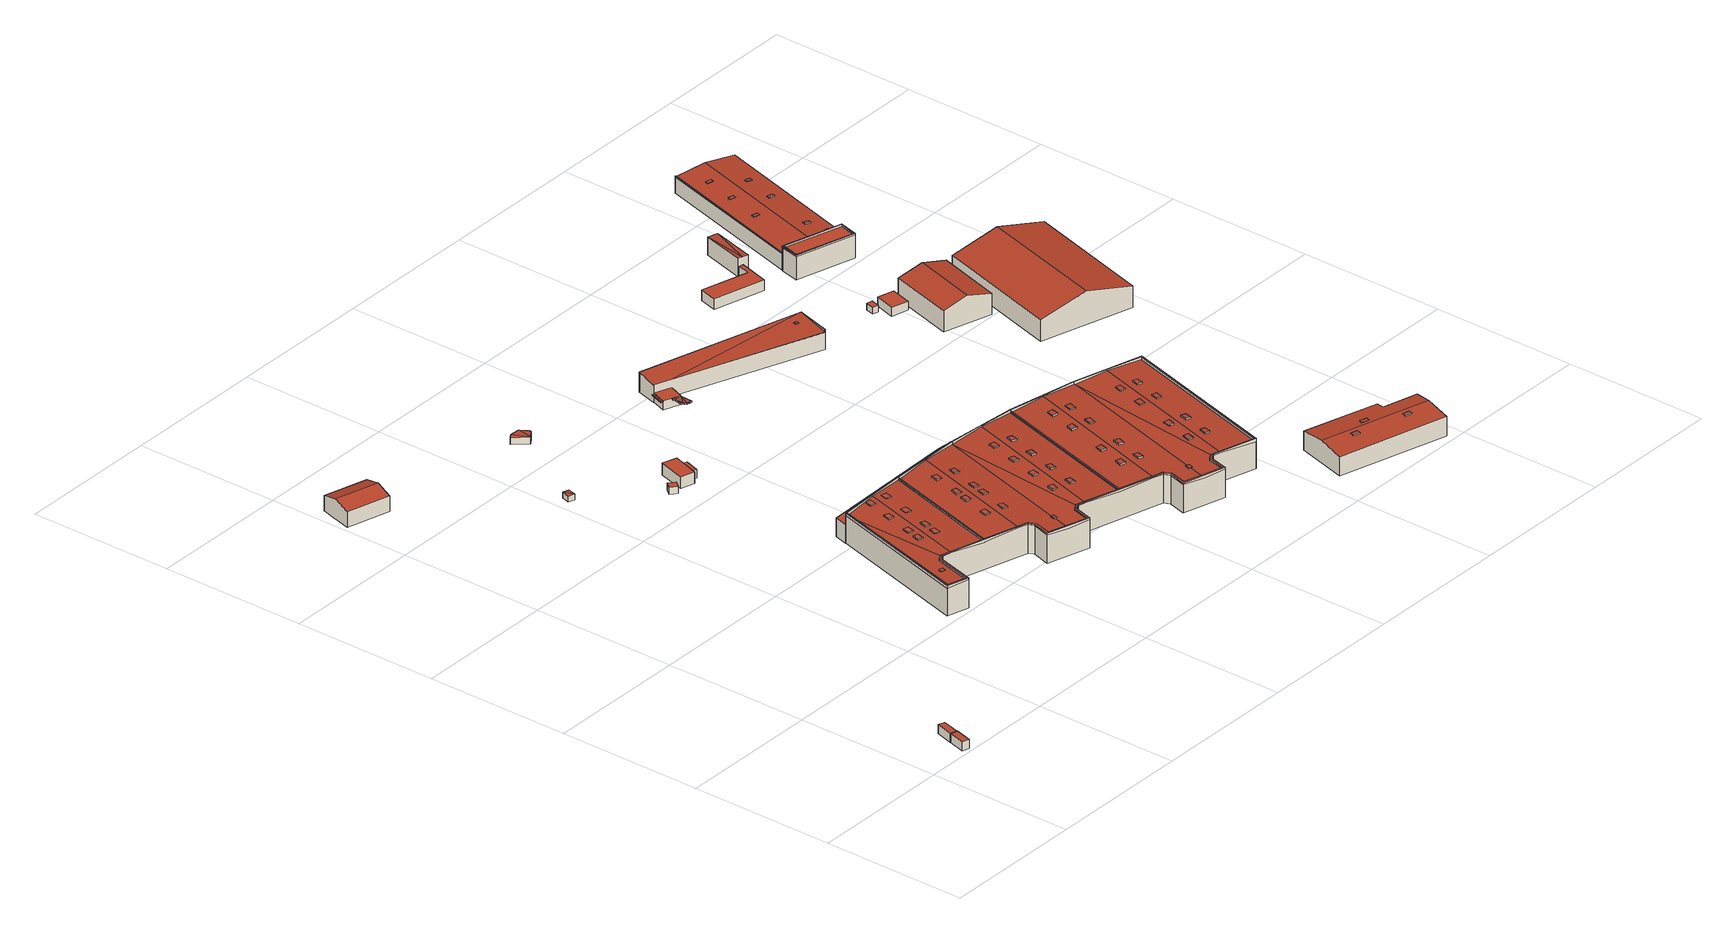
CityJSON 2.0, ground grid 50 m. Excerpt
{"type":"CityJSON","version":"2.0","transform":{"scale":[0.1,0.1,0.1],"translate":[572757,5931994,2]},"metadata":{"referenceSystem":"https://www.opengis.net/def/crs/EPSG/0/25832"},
"CityObjects":{
"building1":{"type":"Building","attributes":{"Grundfläche 2D":"14.948544","Grundhöhe NN":"3.431"},"geometry":[{"type":"Solid","lod":"3","boundaries":[[[[0,1,2,3]],[[4,5,3,2]],[[5,6,0,3]],[[6,7,1,0]],[[7,4,2,1]],[[7,6,5,4]]]],"semantics":{"surfaces":[{"type":"RoofSurface"},{"type":"WallSurface"},{"type":"GroundSurface"}],"values":[[0,1,1,1,1,2]]}}]},
"building2":{"type":"Building","attributes":{"Grundfläche 2D":"14.605009","Grundhöhe NN":"3.431"},"geometry":[{"type":"Solid","lod":"3","boundaries":[[[[8,9,10,11]],[[12,13,11,10]],[[13,14,8,11]],[[14,15,9,8]],[[15,12,10,9]],[[15,14,13,12]]]],"semantics":{"surfaces":[{"type":"RoofSurface"},{"type":"WallSurface"},{"type":"GroundSurface"}],"values":[[0,1,1,1,1,2]]}}]},
"building3":{"type":"Building","attributes":{"Grundfläche 2D":"178.214072","Grundhöhe NN":"3.309"},"geometry":[{"type":"Solid","lod":"3","boundaries":[[[[16,17,18,19,20]],[[21,16,20,22,23]],[[24,25,26,23,22,20,19,18,27,28]],[[21,23,26,29]],[[17,16,21,29,30]],[[18,17,30,27]],[[26,25,24,28,27,30,29]]]],"semantics":{"surfaces":[{"type":"RoofSurface"},{"type":"WallSurface"},{"type":"GroundSurface"}],"values":[[0,0,1,1,1,1,2]]}}]},
"building4":{"type":"Building","attributes":{"Grundfläche 2D":"6.934863","Grundhöhe NN":"3.102"},"geometry":[{"type":"Solid","lod":"3","boundaries":[[[[31,32,33]],[[31,33,34]],[[35,36,33,32]],[[36,37,34,33]],[[37,38,31,34]],[[38,35,32,31]],[[38,37,36,35]]]],"semantics":{"surfaces":[{"type":"RoofSurface"},{"type":"WallSurface"},{"type":"GroundSurface"}],"values":[[0,0,1,1,1,1,2]]}}]},
"building5":{"type":"Building","attributes":{"Grundfläche 2D":"7.095499","Grundhöhe NN":"2.766"},"geometry":[{"type":"Solid","lod":"3","boundaries":[[[[39,40,41,42]],[[43,44,42,41]],[[44,45,39,42]],[[45,46,40,39]],[[46,43,41,40]],[[46,45,44,43]]]],"semantics":{"surfaces":[{"type":"RoofSurface"},{"type":"WallSurface"},{"type":"GroundSurface"}],"values":[[0,1,1,1,1,2]]}}]},
"building6":{"type":"Building","attributes":{"Grundfläche 2D":"48.884478","Grundhöhe NN":"3.141"},"geometry":[{"type":"Solid","lod":"3","boundaries":[[[[47,48,49,50]],[[48,47,51,52]],[[49,48,52,53]],[[50,49,53,54]],[[47,50,54,51]],[[52,51,54,53]]]],"semantics":{"surfaces":[{"type":"RoofSurface"},{"type":"WallSurface"},{"type":"GroundSurface"}],"values":[[0,1,1,1,1,2]]}}]},
"building7":{"type":"Building","attributes":{"Grundfläche 2D":"17.731636","Grundhöhe NN":"3.011"},"geometry":[{"type":"Solid","lod":"3","boundaries":[[[[55,56,57]],[[58,59,56,55]],[[60,56,59]],[[55,57,61]],[[62,63,57,56]],[[63,64,61,57]],[[64,65,55,61]],[[65,66,58,55]],[[67,62,56,60]],[[66,68,59,58]],[[68,67,60,59]],[[67,68,66,65,64,63,62]]]],"semantics":{"surfaces":[{"type":"RoofSurface"},{"type":"WallSurface"},{"type":"GroundSurface"}],"values":[[0,0,0,0,1,1,1,1,1,1,1,2]]}}]},
"building8":{"type":"Building","attributes":{"Grundfläche 2D":"12.703931","Grundhöhe NN":"3.145"},"geometry":[{"type":"Solid","lod":"3","boundaries":[[[[69,70,71,72]],[[73,74,72,71]],[[74,75,69,72]],[[75,76,70,69]],[[76,73,71,70]],[[76,75,74,73]]]],"semantics":{"surfaces":[{"type":"RoofSurface"},{"type":"WallSurface"},{"type":"GroundSurface"}],"values":[[0,1,1,1,1,2]]}}]},
"building9":{"type":"Building","attributes":{"Grundfläche 2D":"6672.890452","Grundhöhe NN":"2.928"},"children":["building9-1","building9-2","building9-3","building9-4","building9-5","building9-6","building9-7","building9-8","building9-9","building9-10","building9-11","building9-12","building9-13","building9-14","building9-15","building9-16","building9-17","building9-18","building9-19","building9-20","building9-21","building9-22","building9-23","building9-24","building9-25","building9-26","building9-27","building9-28","building9-29","building9-30","building9-31","building9-32","building9-33","building9-34","building9-35","building9-36","building9-37","building9-38","building9-39","building9-40","building9-41","building9-42","building9-43"],"geometry":[{"type":"Solid","lod":"3","boundaries":[[[[77,78,79,80,81,82,83]],[[84,85,86,87,88,89,90,91,92,93,94,95,96,97,98,99,100,101,102,103,104,105,106,107,108,109,110,111,112,113,114,115,116,117,118,119,120,121,122,123,124,125,126,127,128,129,130,131,132,133,134,135,136,137]],[[138,139,140,141,142,143,144,145,146,147,148,149,150,151,100,99,152,153,154,155,156,157,158,159,160,135,134,161]],[[162,163,164,165,166,167,168]],[[169,170,171,172]],[[172,171,173,174,175]],[[176,177,178,179]],[[180,181,180,182,183,184,185,186]],[[187,188,189,190]],[[191,192,193,194,187,190,195,196,197,198,199,200,201]],[[202,193,192,191,201,203,204,205,206]],[[193,202,183,182]],[[207,208,209,210,211,212,173,213,176,179,214]],[[212,211,210,215,216,217,218,174,173]],[[219,220,221,222]],[[223,224,225,226,227,228]],[[224,223,219,222]],[[79,78,221,220]],[[82,81,189,188]],[[175,174,102,101,100,169,172]],[[174,218,103,102]],[[216,105,104,103,218,217]],[[216,215,106,105]],[[107,106,215,210]],[[108,107,210,209]],[[208,109,108,209]],[[214,111,110,109,208,207]],[[214,179,178,166,113,112,111]],[[166,165,114,113]],[[165,164,115,114]],[[184,183,117,116,115,164,185]],[[118,117,183,202]],[[202,206,205,204,121,120,119,118]],[[122,121,204,203]],[[201,200,123,122,203]],[[199,124,123,200]],[[198,197,126,125,124,199]],[[129,128,127,126,197,196,195,190,189,81,80,79,220,219,223,131,130]],[[223,228,132,131]],[[228,227,226,134,133,132]],[[229,136,135,230]],[[229,231,137,136]],[[84,137,231,232,233,234,235,236,86,85]],[[236,237,87,86]],[[238,88,87,237]],[[238,239,240,89,88]],[[240,241,90,89]],[[241,242,91,90]],[[92,91,242,243,244,245,246]],[[246,247,93,92]],[[247,248,94,93]],[[248,249,250,95,94]],[[251,96,95,250]],[[251,252,253,98,97,96]],[[253,254,255,256,99,98]],[[257,152,99,256]],[[257,258,259,260,153,152]],[[261,262,154,153,260]],[[263,264,265,156,155,154,262]],[[266,267,268,158,157,156,265]],[[269,270,159,158,268]],[[270,271,160,159]],[[271,230,135,160]],[[161,134,226,225]],[[138,161,225,224]],[[77,83,141,140,139,138,224,222,221,78]],[[141,83,82,188,187,194,193,143,142]],[[146,145,144,143,193,182,180,186,163,162]],[[162,168,167,177,176,148,147,146]],[[176,213,149,148]],[[171,170,151,150,149,213,173]],[[100,151,170,169]],[[186,185,164,163]],[[167,166,178,177]],[[257,256,272,273]],[[260,259,258,257,273,274]],[[262,261,260,274,275]],[[276,265,264,263,262,275,277]],[[278,268,267,266,265,276,279]],[[270,269,268,278,280]],[[271,270,280,281]],[[230,271,281,282]],[[229,230,282,283]],[[231,229,283,284]],[[285,286,236,235,234,233,232,231,284,287]],[[237,236,286,288]],[[238,237,288,289]],[[240,239,238,289,290]],[[241,240,290,291]],[[242,241,291,292]],[[246,245,244,243,242,292,293]],[[247,246,293,294]],[[248,247,294,295]],[[250,249,248,295,296]],[[251,250,296,297]],[[272,256,255,254,253,298,299]],[[298,253,252,251,297,300]],[[292,291,290,289,288,286,285,287,284,283,282,281,280,278,279,276,277,275,274,273,272,299,298,300,297,296,295,294,293]]]],"semantics":{"surfaces":[{"type":"RoofSurface"},{"type":"WallSurface"},{"type":"GroundSurface"}],"values":[[0,0,0,0,0,0,0,0,0,0,0,0,0,0,0,0,0,1,1,1,1,1,1,1,1,1,1,1,1,1,1,1,1,1,1,1,1,1,1,1,1,1,1,1,1,1,1,1,1,1,1,1,1,1,1,1,1,1,1,1,1,1,1,1,1,1,1,1,1,1,1,1,1,1,1,1,1,1,1,1,1,1,1,1,1,1,1,1,1,1,1,1,1,1,1,1,1,2]]}}]},
"building9-1":{"type":"BuildingInstallation","parents":["building9"],"geometry":[{"type":"MultiSurface","lod":"3","boundaries":[[[301,302,303,304]],[[304,303,305,306]],[[301,304,306,307]],[[302,301,307,308]],[[303,302,308,305]]],"semantics":{"surfaces":[{"type":"RoofSurface"},{"type":"WallSurface"}],"values":[0,1,1,1,1]}}]},
"building9-2":{"type":"BuildingInstallation","parents":["building9"],"geometry":[{"type":"MultiSurface","lod":"3","boundaries":[[[309,310,311,312]],[[312,311,313,314]],[[309,312,314,315]],[[310,309,315,316]],[[311,310,316,313]]],"semantics":{"surfaces":[{"type":"RoofSurface"},{"type":"WallSurface"}],"values":[0,1,1,1,1]}}]},
"building9-3":{"type":"BuildingInstallation","parents":["building9"],"geometry":[{"type":"MultiSurface","lod":"3","boundaries":[[[317,318,319,320]],[[320,319,321,322]],[[317,320,322,323]],[[318,317,323,324]],[[319,318,324,321]]],"semantics":{"surfaces":[{"type":"RoofSurface"},{"type":"WallSurface"}],"values":[0,1,1,1,1]}}]},
"building9-4":{"type":"BuildingInstallation","parents":["building9"],"geometry":[{"type":"MultiSurface","lod":"3","boundaries":[[[325,326,327,328]],[[328,327,329,330]],[[325,328,330,331]],[[326,325,331,332]],[[327,326,332,329]]],"semantics":{"surfaces":[{"type":"RoofSurface"},{"type":"WallSurface"}],"values":[0,1,1,1,1]}}]},
"building9-5":{"type":"BuildingInstallation","parents":["building9"],"geometry":[{"type":"MultiSurface","lod":"3","boundaries":[[[333,334,335,336]],[[336,335,337,338]],[[338,339,333,336]],[[334,333,339,340]],[[340,337,335,334]]],"semantics":{"surfaces":[{"type":"RoofSurface"},{"type":"WallSurface"}],"values":[0,1,1,1,1]}}]},
"building9-6":{"type":"BuildingInstallation","parents":["building9"],"geometry":[{"type":"MultiSurface","lod":"3","boundaries":[[[341,342,343,344]],[[344,343,345,346]],[[341,344,346,347]],[[342,341,347,348]],[[343,342,348,345]]],"semantics":{"surfaces":[{"type":"RoofSurface"},{"type":"WallSurface"}],"values":[0,1,1,1,1]}}]},
"building9-7":{"type":"BuildingInstallation","parents":["building9"],"geometry":[{"type":"MultiSurface","lod":"3","boundaries":[[[349,350,351,352]],[[352,351,353,354]],[[349,352,354,355]],[[350,349,355,356]],[[351,350,356,353]]],"semantics":{"surfaces":[{"type":"RoofSurface"},{"type":"WallSurface"}],"values":[0,1,1,1,1]}}]},
"building9-8":{"type":"BuildingInstallation","parents":["building9"],"geometry":[{"type":"MultiSurface","lod":"3","boundaries":[[[357,358,359,360]],[[361,362,360,359]],[[357,360,362,363]],[[358,357,363,364]],[[364,361,359,358]]],"semantics":{"surfaces":[{"type":"RoofSurface"},{"type":"WallSurface"}],"values":[0,1,1,1,1]}}]},
"building9-9":{"type":"BuildingInstallation","parents":["building9"],"geometry":[{"type":"MultiSurface","lod":"3","boundaries":[[[365,366,367,368]],[[368,367,369,370]],[[365,368,370,371]],[[366,365,371,372]],[[367,366,372,369]]],"semantics":{"surfaces":[{"type":"RoofSurface"},{"type":"WallSurface"}],"values":[0,1,1,1,1]}}]},
"building9-10":{"type":"BuildingInstallation","parents":["building9"],"geometry":[{"type":"MultiSurface","lod":"3","boundaries":[[[373,374,375,376]],[[376,375,377,378]],[[373,376,378,379]],[[374,373,379,380]],[[375,374,380,377]]],"semantics":{"surfaces":[{"type":"RoofSurface"},{"type":"WallSurface"}],"values":[0,1,1,1,1]}}]},
"building9-11":{"type":"BuildingInstallation","parents":["building9"],"geometry":[{"type":"MultiSurface","lod":"3","boundaries":[[[381,382,383,384]],[[384,383,385,386]],[[381,384,386,387]],[[382,381,387,388]],[[383,382,388,385]]],"semantics":{"surfaces":[{"type":"RoofSurface"},{"type":"WallSurface"}],"values":[0,1,1,1,1]}}]},
"building9-12":{"type":"BuildingInstallation","parents":["building9"],"geometry":[{"type":"MultiSurface","lod":"3","boundaries":[[[389,390,391,392]],[[393,394,390,389]],[[395,391,390,394,191]],[[395,396,392,391]],[[393,389,392,396,192]]],"semantics":{"surfaces":[{"type":"RoofSurface"},{"type":"WallSurface"}],"values":[0,1,1,1,1]}}]},
"building9-13":{"type":"BuildingInstallation","parents":["building9"],"geometry":[{"type":"MultiSurface","lod":"3","boundaries":[[[397,398,399,400]],[[400,399,401,402]],[[397,400,402,403]],[[398,397,403,404]],[[399,398,404,401]]],"semantics":{"surfaces":[{"type":"RoofSurface"},{"type":"WallSurface"}],"values":[0,1,1,1,1]}}]},
"building9-14":{"type":"BuildingInstallation","parents":["building9"],"geometry":[{"type":"MultiSurface","lod":"3","boundaries":[[[405,406,407,408]],[[408,407,409,410]],[[405,408,410,411]],[[406,405,411,412]],[[407,406,412,409]]],"semantics":{"surfaces":[{"type":"RoofSurface"},{"type":"WallSurface"}],"values":[0,1,1,1,1]}}]},
"building9-15":{"type":"BuildingInstallation","parents":["building9"],"geometry":[{"type":"MultiSurface","lod":"3","boundaries":[[[413,414,415,416]],[[416,415,417,418]],[[418,419,413,416]],[[414,413,419,420]],[[420,417,415,414]]],"semantics":{"surfaces":[{"type":"RoofSurface"},{"type":"WallSurface"}],"values":[0,1,1,1,1]}}]},
"building9-16":{"type":"BuildingInstallation","parents":["building9"],"geometry":[{"type":"MultiSurface","lod":"3","boundaries":[[[421,422,423,424]],[[424,423,425,426]],[[421,424,426,427]],[[422,421,427,428]],[[423,422,428,425]]],"semantics":{"surfaces":[{"type":"RoofSurface"},{"type":"WallSurface"}],"values":[0,1,1,1,1]}}]},
"building9-17":{"type":"BuildingInstallation","parents":["building9"],"geometry":[{"type":"MultiSurface","lod":"3","boundaries":[[[429,430,431,432]],[[432,431,433,434]],[[429,432,434,435]],[[430,429,435,436]],[[431,430,436,433]]],"semantics":{"surfaces":[{"type":"RoofSurface"},{"type":"WallSurface"}],"values":[0,1,1,1,1]}}]},
"building9-18":{"type":"BuildingInstallation","parents":["building9"],"geometry":[{"type":"MultiSurface","lod":"3","boundaries":[[[437,438,439,440]],[[440,439,441,442]],[[437,440,442,443]],[[438,437,443,444]],[[439,438,444,441]]],"semantics":{"surfaces":[{"type":"RoofSurface"},{"type":"WallSurface"}],"values":[0,1,1,1,1]}}]},
"building9-19":{"type":"BuildingInstallation","parents":["building9"],"geometry":[{"type":"MultiSurface","lod":"3","boundaries":[[[445,446,447,448]],[[448,447,449,450]],[[445,448,450,451]],[[451,452,446,445]],[[452,449,447,446]]],"semantics":{"surfaces":[{"type":"RoofSurface"},{"type":"WallSurface"}],"values":[0,1,1,1,1]}}]},
"building9-20":{"type":"BuildingInstallation","parents":["building9"],"geometry":[{"type":"MultiSurface","lod":"3","boundaries":[[[453,454,455,456]],[[456,455,457,458]],[[453,456,458,459]],[[454,453,459,460]],[[455,454,460,457]]],"semantics":{"surfaces":[{"type":"RoofSurface"},{"type":"WallSurface"}],"values":[0,1,1,1,1]}}]},
"building9-21":{"type":"BuildingInstallation","parents":["building9"],"geometry":[{"type":"MultiSurface","lod":"3","boundaries":[[[461,462,463,464,465]],[[466,461,465,467,468]],[[466,469,462,461]],[[464,463,462,469,181,470]],[[470,467,465,464]]],"semantics":{"surfaces":[{"type":"RoofSurface"},{"type":"WallSurface"}],"values":[0,1,1,1,1]}}]},
"building9-22":{"type":"BuildingInstallation","parents":["building9"],"geometry":[{"type":"MultiSurface","lod":"3","boundaries":[[[471,472,473,474]],[[474,473,475,476]],[[471,474,476,477]],[[472,471,477,478]],[[473,472,478,475]]],"semantics":{"surfaces":[{"type":"RoofSurface"},{"type":"WallSurface"}],"values":[0,1,1,1,1]}}]},
"building9-23":{"type":"BuildingInstallation","parents":["building9"],"geometry":[{"type":"MultiSurface","lod":"3","boundaries":[[[479,480,481,482]],[[482,481,483,484]],[[479,482,484,485]],[[480,479,485,486]],[[481,480,486,483]]],"semantics":{"surfaces":[{"type":"RoofSurface"},{"type":"WallSurface"}],"values":[0,1,1,1,1]}}]},
"building9-24":{"type":"BuildingInstallation","parents":["building9"],"geometry":[{"type":"MultiSurface","lod":"3","boundaries":[[[487,488,489,490]],[[490,489,491,492]],[[487,490,492,493]],[[488,487,493,494]],[[489,488,494,491]]],"semantics":{"surfaces":[{"type":"RoofSurface"},{"type":"WallSurface"}],"values":[0,1,1,1,1]}}]},
"building9-25":{"type":"BuildingInstallation","parents":["building9"],"geometry":[{"type":"MultiSurface","lod":"3","boundaries":[[[495,496,497,498]],[[498,497,499,500]],[[495,498,500,501]],[[496,495,501,502]],[[497,496,502,499]]],"semantics":{"surfaces":[{"type":"RoofSurface"},{"type":"WallSurface"}],"values":[0,1,1,1,1]}}]},
"building9-26":{"type":"BuildingInstallation","parents":["building9"],"geometry":[{"type":"MultiSurface","lod":"3","boundaries":[[[503,504,505,506]],[[506,505,507,508]],[[503,506,508,509]],[[504,503,509,510]],[[505,504,510,507]]],"semantics":{"surfaces":[{"type":"RoofSurface"},{"type":"WallSurface"}],"values":[0,1,1,1,1]}}]},
"building9-27":{"type":"BuildingInstallation","parents":["building9"],"geometry":[{"type":"MultiSurface","lod":"3","boundaries":[[[511,512,513,514]],[[514,513,515,516]],[[511,514,516,517]],[[512,511,517,518]],[[513,512,518,515]]],"semantics":{"surfaces":[{"type":"RoofSurface"},{"type":"WallSurface"}],"values":[0,1,1,1,1]}}]},
"building9-28":{"type":"BuildingInstallation","parents":["building9"],"geometry":[{"type":"MultiSurface","lod":"3","boundaries":[[[519,520,521,522]],[[522,521,523,524]],[[519,522,524,525]],[[520,519,525,526]],[[521,520,526,523]]],"semantics":{"surfaces":[{"type":"RoofSurface"},{"type":"WallSurface"}],"values":[0,1,1,1,1]}}]},
"building9-29":{"type":"BuildingInstallation","parents":["building9"],"geometry":[{"type":"MultiSurface","lod":"3","boundaries":[[[527,528,529,530]],[[530,529,531,532]],[[527,530,532,533]],[[528,527,533,534]],[[529,528,534,531]]],"semantics":{"surfaces":[{"type":"RoofSurface"},{"type":"WallSurface"}],"values":[0,1,1,1,1]}}]},
"building9-30":{"type":"BuildingInstallation","parents":["building9"],"geometry":[{"type":"MultiSurface","lod":"3","boundaries":[[[535,536,537,538]],[[538,537,539,540]],[[535,538,540,541]],[[536,535,541,542]],[[537,536,542,539]]],"semantics":{"surfaces":[{"type":"RoofSurface"},{"type":"WallSurface"}],"values":[0,1,1,1,1]}}]},
"building9-31":{"type":"BuildingInstallation","parents":["building9"],"geometry":[{"type":"MultiSurface","lod":"3","boundaries":[[[543,544,545,546]],[[546,545,547,548]],[[543,546,548,549]],[[544,543,549,550]],[[545,544,550,547]]],"semantics":{"surfaces":[{"type":"RoofSurface"},{"type":"WallSurface"}],"values":[0,1,1,1,1]}}]},
"building9-32":{"type":"BuildingInstallation","parents":["building9"],"geometry":[{"type":"MultiSurface","lod":"3","boundaries":[[[551,552,553,554]],[[554,553,555,556]],[[551,554,556,557]],[[552,551,557,558]],[[553,552,558,555]]],"semantics":{"surfaces":[{"type":"RoofSurface"},{"type":"WallSurface"}],"values":[0,1,1,1,1]}}]},
"building9-33":{"type":"BuildingInstallation","parents":["building9"],"geometry":[{"type":"MultiSurface","lod":"3","boundaries":[[[559,560,561,562]],[[563,564,562,561]],[[559,562,564,565]],[[565,566,560,559]],[[561,560,566,563]]],"semantics":{"surfaces":[{"type":"RoofSurface"},{"type":"WallSurface"}],"values":[0,1,1,1,1]}}]},
"building9-34":{"type":"BuildingInstallation","parents":["building9"],"geometry":[{"type":"MultiSurface","lod":"3","boundaries":[[[567,568,569,570]],[[570,569,571,572]],[[567,570,572,573]],[[568,567,573,574]],[[569,568,574,571]]],"semantics":{"surfaces":[{"type":"RoofSurface"},{"type":"WallSurface"}],"values":[0,1,1,1,1]}}]},
"building9-35":{"type":"BuildingInstallation","parents":["building9"],"geometry":[{"type":"MultiSurface","lod":"3","boundaries":[[[575,576,577,578]],[[578,577,579,580]],[[575,578,580,581]],[[576,575,581,582]],[[577,576,582,579]]],"semantics":{"surfaces":[{"type":"RoofSurface"},{"type":"WallSurface"}],"values":[0,1,1,1,1]}}]},
"building9-36":{"type":"BuildingInstallation","parents":["building9"],"geometry":[{"type":"MultiSurface","lod":"3","boundaries":[[[583,584,585,586]],[[586,585,587,588]],[[583,586,588,589]],[[584,583,589,590]],[[585,584,590,587]]],"semantics":{"surfaces":[{"type":"RoofSurface"},{"type":"WallSurface"}],"values":[0,1,1,1,1]}}]},
"building9-37":{"type":"BuildingInstallation","parents":["building9"],"geometry":[{"type":"MultiSurface","lod":"3","boundaries":[[[591,592,593,594]],[[594,593,595,596]],[[591,594,596,597]],[[597,598,592,591]],[[598,595,593,592]]],"semantics":{"surfaces":[{"type":"RoofSurface"},{"type":"WallSurface"}],"values":[0,1,1,1,1]}}]},
"building9-38":{"type":"BuildingInstallation","parents":["building9"],"geometry":[{"type":"MultiSurface","lod":"3","boundaries":[[[599,600,601,602]],[[602,601,603,604]],[[599,602,604,605]],[[600,599,605,606]],[[601,600,606,603]]],"semantics":{"surfaces":[{"type":"RoofSurface"},{"type":"WallSurface"}],"values":[0,1,1,1,1]}}]},
"building9-39":{"type":"BuildingInstallation","parents":["building9"],"geometry":[{"type":"MultiSurface","lod":"3","boundaries":[[[607,608,609,610]],[[610,609,611,612]],[[607,610,612,613]],[[608,607,613,614]],[[609,608,614,611]]],"semantics":{"surfaces":[{"type":"RoofSurface"},{"type":"WallSurface"}],"values":[0,1,1,1,1]}}]},
"building9-40":{"type":"BuildingInstallation","parents":["building9"],"geometry":[{"type":"MultiSurface","lod":"3","boundaries":[[[615,616,617,618]],[[619,620,615,618]],[[621,616,615,620,211]],[[621,622,617,616]],[[212,619,618,617,622]]],"semantics":{"surfaces":[{"type":"RoofSurface"},{"type":"WallSurface"}],"values":[0,1,1,1,1]}}]},
"building9-41":{"type":"BuildingInstallation","parents":["building9"],"geometry":[{"type":"MultiSurface","lod":"3","boundaries":[[[623,624,625,626]],[[626,625,627,628]],[[623,626,628,629]],[[624,623,629,630]],[[625,624,630,627]]],"semantics":{"surfaces":[{"type":"RoofSurface"},{"type":"WallSurface"}],"values":[0,1,1,1,1]}}]},
"building9-42":{"type":"BuildingInstallation","parents":["building9"],"geometry":[{"type":"MultiSurface","lod":"3","boundaries":[[[631,632,633,634]],[[634,633,635,636]],[[631,634,636,637]],[[632,631,637,638]],[[633,632,638,635]]],"semantics":{"surfaces":[{"type":"RoofSurface"},{"type":"WallSurface"}],"values":[0,1,1,1,1]}}]},
"building9-43":{"type":"BuildingInstallation","parents":["building9"],"geometry":[{"type":"MultiSurface","lod":"3","boundaries":[[[639,640,641,642]],[[643,644,642,641]],[[639,642,644,645]],[[640,639,645,646]],[[646,643,641,640]]],"semantics":{"surfaces":[{"type":"RoofSurface"},{"type":"WallSurface"}],"values":[0,1,1,1,1]}}]},
"building10":{"type":"Building","attributes":{"Grundfläche 2D":"581.807119","Grundhöhe NN":"2.609"},"geometry":[{"type":"Solid","lod":"3","boundaries":[[[[647,648,649,650,651,652,653,654,655,656,657,658,659]],[[651,650,660,661]],[[662,653,652,651,661,663]],[[664,655,654,653,662,665]],[[666,656,655,664]],[[657,656,666,667]],[[658,657,667,668]],[[659,658,668,669]],[[647,659,669,670]],[[648,647,670,671]],[[649,648,671,672]],[[650,649,672,660]],[[665,662,663,661,660,672,671,670,669,668,667,666,664]]]],"semantics":{"surfaces":[{"type":"RoofSurface"},{"type":"WallSurface"},{"type":"GroundSurface"}],"values":[[0,1,1,1,1,1,1,1,1,1,1,1,2]]}}]},
"building11":{"type":"Building","attributes":{"Grundfläche 2D":"606.950564","Grundhöhe NN":"3.402"},"children":["building11-1","building11-2","building11-3","building11-4"],"geometry":[{"type":"Solid","lod":"3","boundaries":[[[[673,674,675,676,677,678]],[[679,680,681,675,674]],[[675,682,677,676]],[[683,684,685,686,687]],[[688,685,684,689,690,691]],[[690,692,693,694,687,686,685,688,691]],[[687,694,693,692,695,683]],[[696,679,674,673,697,698]],[[680,679,696,699]],[[695,700,682,675,681,680,699,689,684,683]],[[677,682,700,701]],[[678,677,701,702]],[[673,678,702,697]],[[702,701,700,695,692,690,689,699,696,698,697]]]],"semantics":{"surfaces":[{"type":"RoofSurface"},{"type":"WallSurface"},{"type":"GroundSurface"}],"values":[[0,0,0,0,1,1,1,1,1,1,1,1,1,2]]}}]},
"building11-1":{"type":"BuildingInstallation","parents":["building11"],"geometry":[{"type":"MultiSurface","lod":"3","boundaries":[[[703,704,705,706]],[[706,705,707,708]],[[703,706,708,709]],[[704,703,709,710]],[[705,704,710,707]]],"semantics":{"surfaces":[{"type":"RoofSurface"},{"type":"WallSurface"}],"values":[0,1,1,1,1]}}]},
"building11-2":{"type":"BuildingInstallation","parents":["building11"],"geometry":[{"type":"MultiSurface","lod":"3","boundaries":[[[711,673,674,712,713]],[[711,678,673]],[[712,674,676]],[[678,711,713,712,676,677]]],"semantics":{"surfaces":[{"type":"RoofSurface"},{"type":"WallSurface"}],"values":[0,1,1,1]}}]},
"building11-3":{"type":"BuildingInstallation","parents":["building11"],"geometry":[{"type":"MultiSurface","lod":"3","boundaries":[[[714,715,716,688,717]],[[691,718,717,688]],[[719,691,688,716]],[[718,720,714,717]],[[720,721,715,714]],[[721,719,716,715]],[[719,721,720,718,691]]],"semantics":{"surfaces":[{"type":"RoofSurface"},{"type":"WallSurface"},{"type":"OuterCeilingSurface"}],"values":[0,1,1,1,1,1,2]}}]},
"building11-4":{"type":"BuildingInstallation","parents":["building11"],"geometry":[{"type":"MultiSurface","lod":"3","boundaries":[[[722,723,694,686]],[[724,694,723]],[[725,694,724]],[[726,694,725]],[[724,723,727]],[[725,724,728]],[[729,730,726,725,731]],[[693,732,686,694]],[[732,733,722,686]],[[733,734,723,722]],[[734,735,727,723]],[[735,736,724,727]],[[736,737,728,724]],[[737,738,725,728]],[[738,739,731,725]],[[739,740,729,731]],[[740,741,730,729]],[[741,742,726,730]],[[742,693,694,726]],[[737,736,735,734,733,732,693,742,741,740,739,738]]],"semantics":{"surfaces":[{"type":"RoofSurface"},{"type":"WallSurface"},{"type":"OuterCeilingSurface"}],"values":[0,0,0,0,0,0,0,1,1,1,1,1,1,1,1,1,1,1,1,2]}}]},
"building12":{"type":"Building","attributes":{"Grundfläche 2D":"665.388254","Grundhöhe NN":"3.125"},"children":["building12-1","building12-2","building12-3"],"geometry":[{"type":"Solid","lod":"3","boundaries":[[[[743,744,745,746]],[[747,743,746,748,749,750]],[[748,746,745,751,752]],[[749,748,752,753]],[[750,749,753,754]],[[747,750,754,755]],[[744,743,747,755,756]],[[745,744,756,751]],[[756,755,754,753,752,751]]]],"semantics":{"surfaces":[{"type":"RoofSurface"},{"type":"WallSurface"},{"type":"GroundSurface"}],"values":[[0,0,1,1,1,1,1,1,2]]}}]},
"building12-1":{"type":"BuildingInstallation","parents":["building12"],"geometry":[{"type":"MultiSurface","lod":"3","boundaries":[[[757,758,759,760]],[[760,759,761,762]],[[757,760,762,763]],[[758,757,763,764]],[[759,758,764,761]]],"semantics":{"surfaces":[{"type":"RoofSurface"},{"type":"WallSurface"}],"values":[0,1,1,1,1]}}]},
"building12-2":{"type":"BuildingInstallation","parents":["building12"],"geometry":[{"type":"MultiSurface","lod":"3","boundaries":[[[765,766,767,768]],[[768,767,769,770]],[[770,771,765,768]],[[766,765,771,772]],[[772,769,767,766]]],"semantics":{"surfaces":[{"type":"RoofSurface"},{"type":"WallSurface"}],"values":[0,1,1,1,1]}}]},
"building12-3":{"type":"BuildingInstallation","parents":["building12"],"geometry":[{"type":"MultiSurface","lod":"3","boundaries":[[[773,774,775,776]],[[776,775,777,778]],[[773,776,778,779]],[[774,773,779,780]],[[775,774,780,777]]],"semantics":{"surfaces":[{"type":"RoofSurface"},{"type":"WallSurface"}],"values":[0,1,1,1,1]}}]},
"building13":{"type":"Building","attributes":{"Grundfläche 2D":"121.775392","Grundhöhe NN":"2.981"},"geometry":[{"type":"Solid","lod":"3","boundaries":[[[[781,782,783,784,785,786,787]],[[788,789,790,784,783,782]],[[790,791,785,784]],[[791,792,786,785]],[[792,793,787,786]],[[793,794,781,787]],[[794,788,782,781]],[[794,793,792,791,790,789,788]]]],"semantics":{"surfaces":[{"type":"RoofSurface"},{"type":"WallSurface"},{"type":"GroundSurface"}],"values":[[0,1,1,1,1,1,1,2]]}}]},
"building14":{"type":"Building","attributes":{"Grundfläche 2D":"6.394365","Grundhöhe NN":"3.748"},"geometry":[{"type":"Solid","lod":"3","boundaries":[[[[795,796,797,798]],[[799,800,798,797]],[[800,801,795,798]],[[801,802,796,795]],[[802,799,797,796]],[[802,801,800,799]]]],"semantics":{"surfaces":[{"type":"RoofSurface"},{"type":"WallSurface"},{"type":"GroundSurface"}],"values":[[0,1,1,1,1,2]]}}]},
"building15":{"type":"Building","attributes":{"Grundfläche 2D":"43.801718","Grundhöhe NN":"3.619"},"geometry":[{"type":"Solid","lod":"3","boundaries":[[[[803,804,805,806]],[[807,808,806,805]],[[808,809,803,806]],[[809,810,804,803]],[[810,807,805,804]],[[810,809,808,807]]]],"semantics":{"surfaces":[{"type":"RoofSurface"},{"type":"WallSurface"},{"type":"GroundSurface"}],"values":[[0,1,1,1,1,2]]}}]},
"building16":{"type":"Building","attributes":{"Grundfläche 2D":"57.230485","Grundhöhe NN":"2.700"},"geometry":[{"type":"Solid","lod":"3","boundaries":[[[[811,812,813]],[[814,812,811]],[[814,811,815]],[[813,812,816,817]],[[815,811,813,817,818]],[[814,815,818,819]],[[812,814,819,816]],[[817,816,819,818]]]],"semantics":{"surfaces":[{"type":"RoofSurface"},{"type":"WallSurface"},{"type":"GroundSurface"}],"values":[[0,0,0,1,1,1,1,2]]}}]},
"building17":{"type":"Building","attributes":{"Grundfläche 2D":"402.848917","Grundhöhe NN":"3.113"},"geometry":[{"type":"Solid","lod":"3","boundaries":[[[[820,821,822,823]],[[824,821,820,825]],[[823,822,826,827]],[[825,820,823,827,828]],[[824,825,828,829]],[[826,822,821,824,829]],[[827,826,829,828]]]],"semantics":{"surfaces":[{"type":"RoofSurface"},{"type":"WallSurface"},{"type":"GroundSurface"}],"values":[[0,0,1,1,1,1,2]]}}]},
"building18":{"type":"Building","attributes":{"Grundfläche 2D":"1508.941216","Grundhöhe NN":"2.927"},"geometry":[{"type":"Solid","lod":"3","boundaries":[[[[830,831,832,833]],[[834,830,833,835]],[[835,833,832,836,837]],[[834,835,837,838]],[[831,830,834,838,839]],[[832,831,839,836]],[[837,836,839,838]]]],"semantics":{"surfaces":[{"type":"RoofSurface"},{"type":"WallSurface"},{"type":"GroundSurface"}],"values":[[0,0,1,1,1,1,2]]}}]},
"building19":{"type":"Building","attributes":{"Grundfläche 2D":"1313.513180","Grundhöhe NN":"2.901"},"children":["building19-1","building19-2","building19-3","building19-4","building19-5","building19-6","building19-7","building19-8","building19-9"],"geometry":[{"type":"Solid","lod":"3","boundaries":[[[[840,841,842,843]],[[844,845,846,847,848,849,850]],[[851,852,853,854]],[[853,855,856,854]],[[856,855,843,842]],[[855,857,840,843]],[[857,858,841,840]],[[847,846,845,844,859,860,851,854,856,842,841,858,861,862,848]],[[849,848,862,863]],[[850,849,863,864]],[[844,850,864,859]],[[852,851,860,865]],[[866,857,855,853,852,865,867]],[[858,857,866,861]],[[862,861,866,867,865,860,859,864,863]]]],"semantics":{"surfaces":[{"type":"RoofSurface"},{"type":"WallSurface"},{"type":"GroundSurface"}],"values":[[0,0,0,0,1,1,1,1,1,1,1,1,1,1,2]]}}]},
"building19-1":{"type":"BuildingInstallation","parents":["building19"],"geometry":[{"type":"MultiSurface","lod":"3","boundaries":[[[868,869,870,871]],[[871,870,872,873]],[[868,871,873,874]],[[869,868,874,875]],[[870,869,875,872]]],"semantics":{"surfaces":[{"type":"RoofSurface"},{"type":"WallSurface"}],"values":[0,1,1,1,1]}}]},
"building19-2":{"type":"BuildingInstallation","parents":["building19"],"geometry":[{"type":"MultiSurface","lod":"3","boundaries":[[[876,877,878,879]],[[880,881,879,878]],[[876,879,881,882]],[[882,883,877,876]],[[878,877,883,880]]],"semantics":{"surfaces":[{"type":"RoofSurface"},{"type":"WallSurface"}],"values":[0,1,1,1,1]}}]},
"building19-3":{"type":"BuildingInstallation","parents":["building19"],"geometry":[{"type":"MultiSurface","lod":"3","boundaries":[[[884,885,886,887]],[[887,886,888,889]],[[884,887,889,890]],[[885,884,890,891]],[[886,885,891,888]]],"semantics":{"surfaces":[{"type":"RoofSurface"},{"type":"WallSurface"}],"values":[0,1,1,1,1]}}]},
"building19-4":{"type":"BuildingInstallation","parents":["building19"],"geometry":[{"type":"MultiSurface","lod":"3","boundaries":[[[892,893,894,895]],[[895,894,896,897]],[[892,895,897,898]],[[893,892,898,899]],[[894,893,899,896]]],"semantics":{"surfaces":[{"type":"RoofSurface"},{"type":"WallSurface"}],"values":[0,1,1,1,1]}}]},
"building19-5":{"type":"BuildingInstallation","parents":["building19"],"geometry":[{"type":"MultiSurface","lod":"3","boundaries":[[[900,901,902,903]],[[903,902,904,905]],[[900,903,905,906]],[[901,900,906,907]],[[902,901,907,904]]],"semantics":{"surfaces":[{"type":"RoofSurface"},{"type":"WallSurface"}],"values":[0,1,1,1,1]}}]},
"building19-6":{"type":"BuildingInstallation","parents":["building19"],"geometry":[{"type":"MultiSurface","lod":"3","boundaries":[[[908,909,910]],[[911,912,913,909,908]],[[914,915,908,910]],[[911,908,915,916]],[[849,850,913,912]],[[850,844,909,913]]],"semantics":{"surfaces":[{"type":"RoofSurface"},{"type":"WallSurface"}],"values":[0,0,1,1,1,1]}}]},
"building19-7":{"type":"BuildingInstallation","parents":["building19"],"geometry":[{"type":"MultiSurface","lod":"3","boundaries":[[[917,918,919,920,910,909]],[[919,921,922,923,920]],[[912,911,922]],[[911,923,922]],[[844,845,846,847,848,922,921,919,918,917,909]],[[848,849,912,922]],[[916,924,923,911]],[[923,924,914,910,920]]],"semantics":{"surfaces":[{"type":"RoofSurface"},{"type":"WallSurface"}],"values":[0,0,0,0,1,1,1,1]}}]},
"building19-8":{"type":"BuildingInstallation","parents":["building19"],"geometry":[{"type":"MultiSurface","lod":"3","boundaries":[[[925,926,927,928]],[[928,927,929,930]],[[925,928,930,931]],[[926,925,931,932]],[[927,926,932,929]]],"semantics":{"surfaces":[{"type":"RoofSurface"},{"type":"WallSurface"}],"values":[0,1,1,1,1]}}]},
"building19-9":{"type":"BuildingInstallation","parents":["building19"],"geometry":[{"type":"MultiSurface","lod":"3","boundaries":[[[933,934,935,936]],[[937,938,936,935]],[[933,936,938,939]],[[939,940,934,933]],[[935,934,940,937]]],"semantics":{"surfaces":[{"type":"RoofSurface"},{"type":"WallSurface"}],"values":[0,1,1,1,1]}}]}
},
"vertices":[
[174,4,45],[190,61,45],[166,68,45],[150,11,45],[166,68,14],[150,11,14],[174,4,14],[190,61,14],
[166,70,45],[189,64,45],[206,122,45],[183,129,45],[206,122,14],[183,129,14],[166,70,14],[189,64,14],
[174,2241,83],[190,2296,66],[41,2338,66],[41,2337,66],[25,2283,83],[158,2185,66],[25,2282,82],[9,2226,66],[25,2283,13],[25,2282,13],[9,2226,13],[41,2338,13],[41,2337,13],[158,2185,13],[190,2296,13],
[555,1803,31],[563,1831,30],[541,1837,31],[533,1809,31],[563,1831,11],[541,1837,11],[533,1809,11],[555,1803,11],
[779,1590,32],[795,1610,32],[773,1627,32],[757,1607,32],[773,1627,8],[757,1607,8],[779,1590,8],[795,1610,8],
[848,1584,51],[878,1675,51],[828,1690,52],[800,1598,52],[848,1584,11],[878,1675,11],[828,1690,11],[800,1598,11],
[724,2104,33],[726,2152,38],[695,2156,36],[745,2120,36],[744,2121,36],[747,2127,37],[682,2149,33],[726,2152,10],[695,2156,10],[682,2149,10],[724,2104,10],[745,2120,10],[747,2127,10],[744,2121,10],
[878,1600,39],[895,1650,39],[872,1658,39],[856,1607,39],[872,1658,11],[856,1607,11],[878,1600,11],[895,1650,11],
[1123,1032,108],[1122,1032,108],[1006,617,108],[1008,616,108],[1010,616,108],[1126,1032,108],[1124,1032,108],[1005,612,112],[1006,612,112],[1156,570,112],[1166,551,112],[1148,489,112],[1295,447,112],[1313,510,112],[1332,520,112],[1630,437,112],[1640,418,112],[1622,356,112],[1769,315,112],[1786,378,112],[1805,388,112],[1805,389,112],[1955,347,112],[1953,352,112],[1806,393,112],[1805,393,112],[1802,394,112],[1783,384,112],[1781,383,112],[1765,322,112],[1698,341,112],[1630,360,112],[1647,419,112],[1635,440,112],[1635,441,112],[1598,451,112],[1484,483,112],[1483,483,112],[1480,484,112],[1479,484,112],[1361,518,112],[1330,526,112],[1329,526,112],[1310,515,112],[1308,514,112],[1291,454,112],[1156,492,112],[1173,551,112],[1161,572,112],[1161,573,112],[1158,574,112],[1157,574,112],[1010,616,112],[1008,616,112],[856,659,112],[834,647,112],[833,645,112],[799,519,112],[804,512,112],[840,643,112],[858,653,112],[869,1023,112],[1122,1032,112],[1123,1032,112],[1124,1032,112],[1126,1032,112],[1380,1035,112],[1506,1025,112],[1506,1024,112],[1629,1014,112],[1630,1014,112],[1752,990,112],[1870,968,112],[1874,967,112],[2106,903,112],[2111,905,112],[1872,971,112],[1631,1017,112],[1381,1039,112],[1380,1039,112],[1125,1036,112],[1124,1036,112],[867,1027,112],[729,533,112],[736,537,112],[1629,1014,108],[1628,1014,108],[1480,484,108],[1483,483,108],[1484,483,108],[1631,1014,108],[1630,1014,108],[1953,352,103],[2106,903,103],[1987,935,109],[1834,385,109],[1874,967,103],[1805,393,108],[1806,393,108],[1752,990,109],[1631,1014,103],[1484,483,103],[1598,451,109],[1506,1024,110],[1501,924,109],[1506,1025,110],[1361,518,110],[1479,484,103],[1480,484,103],[1628,1014,103],[1253,1034,110],[1126,1032,103],[1010,616,103],[1126,583,110],[1240,534,103],[1244,549,103],[1380,1035,103],[1379,1035,103],[1157,574,108],[1158,574,108],[1161,573,108],[1161,572,108],[1173,551,107],[1156,492,107],[1223,473,103],[1330,526,108],[1291,454,107],[1308,514,107],[1310,515,107],[1329,526,108],[1635,440,107],[1647,419,106],[1630,360,106],[1698,341,103],[1715,401,103],[1719,416,103],[1870,968,103],[1635,441,107],[1765,322,106],[1781,383,106],[1783,384,107],[1802,394,107],[890,649,110],[1006,617,103],[1122,1032,103],[996,1028,110],[856,659,108],[869,1023,103],[736,537,103],[799,519,107],[833,645,107],[834,647,107],[840,643,107],[804,512,107],[858,653,108],[889,645,110],[1005,612,103],[1006,612,103],[1124,578,110],[1156,570,108],[1166,551,107],[1148,489,107],[1222,468,103],[1295,447,107],[1313,510,107],[1332,520,108],[1359,513,110],[1482,479,103],[1597,446,109],[1630,437,107],[1640,418,107],[1622,356,107],[1697,335,103],[1769,315,107],[1786,378,107],[1805,388,108],[1805,389,108],[1833,381,109],[1951,347,103],[1955,347,103],[2111,905,103],[1988,939,109],[1874,970,103],[1872,971,103],[1753,994,109],[1631,1017,103],[1506,1028,110],[1381,1039,103],[1380,1039,103],[1254,1037,110],[1125,1036,103],[1124,1036,103],[997,1031,110],[867,1027,103],[729,533,103],[1955,347,9],[2111,905,9],[1872,971,9],[1631,1017,9],[1380,1039,9],[1381,1039,9],[1124,1036,9],[1125,1036,9],[867,1027,9],[729,533,9],[804,512,9],[840,643,9],[858,653,9],[1006,612,9],[1156,570,9],[1005,612,9],[1166,551,9],[1148,489,9],[1295,447,9],[1313,510,9],[1332,520,9],[1630,437,9],[1640,418,9],[1622,356,9],[1769,315,9],[1786,378,9],[1805,389,9],[1951,347,9],[1805,388,9],
[1144,794,112],[1162,790,112],[1168,814,112],[1150,819,112],[1168,814,109],[1150,819,108],[1144,794,108],[1162,790,109],
[979,816,112],[961,821,112],[955,797,112],[972,792,112],[955,797,109],[972,792,108],[979,816,108],[961,821,109],
[1656,804,112],[1674,799,113],[1681,823,113],[1663,828,112],[1681,823,108],[1663,828,107],[1656,804,107],[1674,799,108],
[1236,820,111],[1243,844,111],[1225,849,112],[1218,825,112],[1225,849,109],[1218,825,109],[1236,820,108],[1243,844,108],
[1591,568,112],[1609,563,113],[1615,587,113],[1598,592,112],[1615,587,108],[1598,592,107],[1591,568,107],[1609,563,108],
[1751,905,112],[1744,880,112],[1762,875,111],[1769,900,111],[1762,875,107],[1769,900,107],[1751,905,108],[1744,880,108],
[1901,762,111],[1894,738,111],[1911,733,112],[1918,757,112],[1911,733,108],[1918,757,108],[1901,762,107],[1894,738,107],
[1979,815,112],[1997,811,111],[2003,835,111],[1986,839,112],[2003,835,107],[1986,839,108],[1979,815,108],[1997,811,107],
[1157,841,112],[1175,836,112],[1181,861,112],[1164,865,112],[1181,861,109],[1164,865,108],[1157,841,108],[1175,836,109],
[1953,721,112],[1970,717,111],[1977,741,111],[1959,745,112],[1977,741,107],[1959,745,108],[1953,721,108],[1970,717,107],
[1683,898,112],[1701,894,113],[1707,918,113],[1690,922,112],[1707,918,108],[1690,922,107],[1683,898,107],[1701,894,108],
[1239,550,106],[1235,536,106],[1246,533,106],[1250,547,106],[1239,550,103],[1235,536,103],[1246,533,103],[1250,547,103],
[1861,620,111],[1855,596,111],[1872,591,112],[1879,615,112],[1872,591,108],[1879,615,108],[1861,620,107],[1855,596,107],
[1031,1005,112],[1013,1010,112],[1007,986,112],[1025,981,112],[1007,986,109],[1025,981,108],[1031,1005,108],[1013,1010,109],
[1118,700,112],[1135,695,112],[1142,720,112],[1124,725,112],[1142,720,109],[1124,725,108],[1118,700,108],[1135,695,109],
[1432,918,112],[1450,913,113],[1456,937,113],[1438,941,112],[1456,937,109],[1438,941,108],[1432,918,108],[1450,913,109],
[1492,825,112],[1474,830,113],[1468,806,113],[1485,801,112],[1468,806,109],[1485,801,108],[1492,825,108],[1474,830,109],
[1353,634,112],[1371,630,113],[1377,653,113],[1359,658,112],[1377,653,109],[1359,658,107],[1353,634,107],[1371,630,109],
[947,997,112],[965,992,112],[971,1017,112],[953,1021,112],[971,1017,109],[953,1021,108],[947,997,108],[965,992,109],
[803,600,108],[806,612,108],[792,616,108],[789,604,108],[792,616,105],[789,604,105],[803,600,106],[806,612,106],
[1512,896,112],[1518,920,112],[1501,924,113],[1501,925,113],[1494,901,113],[1512,896,108],[1494,901,109],[1500,899,108],[1518,920,108],[1501,925,109],
[882,766,112],[900,761,112],[907,786,112],[889,790,112],[907,786,109],[889,790,108],[882,766,108],[900,761,109],
[1465,731,112],[1448,736,113],[1441,712,113],[1459,707,112],[1441,712,109],[1459,707,108],[1465,731,108],[1448,736,109],
[1223,773,111],[1230,797,111],[1212,802,112],[1205,778,112],[1212,802,109],[1205,778,109],[1223,773,108],[1230,797,108],
[966,769,112],[948,774,112],[941,750,112],[959,745,112],[941,750,109],[959,745,108],[966,769,108],[948,774,109],
[1887,485,112],[1904,481,111],[1911,505,111],[1894,509,112],[1911,505,107],[1894,509,108],[1887,485,108],[1904,481,107],
[1183,936,112],[1201,931,112],[1207,955,112],[1190,960,112],[1207,955,109],[1190,960,108],[1183,936,108],[1201,931,109],
[1439,636,112],[1421,641,113],[1414,617,113],[1432,612,112],[1414,617,108],[1432,612,107],[1439,636,108],[1421,641,108],
[1263,914,111],[1269,938,111],[1252,943,112],[1245,919,112],[1252,943,109],[1245,919,109],[1263,914,108],[1269,938,108],
[1835,526,111],[1828,502,111],[1845,497,112],[1852,521,112],[1845,497,108],[1852,521,108],[1835,526,107],[1828,502,107],
[1380,729,112],[1398,724,113],[1404,748,113],[1386,753,112],[1404,748,109],[1386,753,108],[1380,729,108],[1398,724,109],
[1406,823,112],[1424,819,113],[1430,842,113],[1412,847,112],[1430,842,109],[1412,847,108],[1406,823,108],[1424,819,109],
[1660,575,112],[1653,550,112],[1670,545,111],[1677,570,111],[1670,545,107],[1677,570,107],[1660,575,108],[1653,550,108],
[1927,856,111],[1920,832,111],[1937,827,112],[1944,851,112],[1937,827,108],[1944,851,108],[1927,856,107],[1920,832,107],
[1617,662,112],[1635,658,113],[1642,682,113],[1624,686,112],[1642,682,108],[1624,686,107],[1617,662,107],[1635,658,108],
[921,907,112],[939,903,112],[945,927,112],[928,932,112],[945,927,109],[928,932,108],[921,907,108],[939,903,109],
[1197,678,111],[1203,703,111],[1186,708,112],[1179,683,112],[1186,708,109],[1179,683,109],[1197,678,107],[1203,703,107],
[1725,811,112],[1718,786,112],[1736,781,111],[1743,806,111],[1736,781,107],[1743,806,107],[1725,811,108],[1718,786,108],
[1914,580,112],[1931,575,111],[1937,599,111],[1920,604,112],[1937,599,107],[1920,604,108],[1914,580,108],[1931,575,107],
[1708,403,106],[1720,399,106],[1724,414,106],[1713,418,106],[1713,418,103],[1708,403,103],[1720,399,103],[1724,414,103],
[1686,669,112],[1679,645,112],[1697,640,111],[1704,664,111],[1697,640,107],[1704,664,107],[1686,669,108],[1679,645,108],
[896,813,112],[914,809,112],[920,833,112],[902,838,112],[920,833,109],[902,838,108],[896,813,108],[914,809,109],
[1005,910,112],[987,915,112],[981,891,112],[999,886,112],[981,891,109],[999,886,108],[1005,910,108],[987,915,109],
[1632,1064,70],[1380,1086,70],[880,1074,70],[867,1027,70],[1124,1036,70],[1125,1036,70],[1380,1039,70],[1381,1039,70],[1631,1017,70],[1872,971,70],[2111,905,70],[2122,950,70],[1883,1016,70],[867,1027,6],[1124,1036,6],[1380,1039,6],[1125,1036,6],[1631,1017,6],[1381,1039,6],[1872,971,6],[2111,905,6],[2122,950,6],[1883,1016,6],[1632,1064,6],[1380,1086,6],[880,1074,6],
[1717,1877,82],[1716,1877,82],[1189,1944,73],[1683,1760,73],[1684,1760,73],[1685,1760,73],[1150,2035,82],[1130,1965,73],[1131,1965,73],[1683,1758,73],[1189,1944,45],[1131,1965,45],[1114,1915,45],[1141,1905,45],[1170,1894,45],[1114,1915,44],[1131,1965,14],[1114,1915,14],[1114,1915,42],[1170,1894,14],[1170,1894,42],[1170,1894,44],[1189,1944,14],[1150,2035,14],[1717,1877,14],[1716,1877,14],[1130,1965,14],[1683,1758,14],[1684,1760,14],[1685,1760,14],
[1666,1845,80],[1668,1855,80],[1658,1858,80],[1655,1848,80],[1658,1858,79],[1655,1848,78],[1666,1845,78],[1668,1855,79],
[1685,1760,81],[1683,1760,81],[1684,1760,81],
[1123,1964,44],[1106,1917,44],[1113,1914,44],[1130,1961,44],[1130,1961,42],[1113,1914,42],[1123,1964,42],[1106,1917,42],
[1138,1897,45],[1141,1894,45],[1141,1864,47],[1147,1855,47],[1163,1848,47],[1136,1866,47],[1141,1856,47],[1152,1851,47],[1155,1848,47],[1147,1851,47],[1141,1905,42],[1138,1897,42],[1141,1894,42],[1136,1866,42],[1141,1864,42],[1141,1856,42],[1147,1855,42],[1147,1851,42],[1152,1851,42],[1155,1848,42],[1163,1848,42],
[2098,213,88],[2074,126,77],[2450,22,77],[2474,109,88],[2122,300,77],[2491,167,81],[2372,199,81],[2379,228,77],[2450,22,11],[2491,167,11],[2372,199,11],[2379,228,11],[2122,300,11],[2074,126,11],
[2388,104,88],[2392,117,88],[2368,123,88],[2364,110,88],[2368,123,87],[2364,110,85],[2388,104,85],[2392,117,87],
[2206,154,88],[2209,167,88],[2185,173,88],[2182,161,88],[2185,173,87],[2182,161,85],[2206,154,85],[2209,167,87],
[2278,178,88],[2281,190,88],[2257,197,88],[2253,185,88],[2257,197,85],[2253,185,87],[2278,178,87],[2281,190,85],
[1866,2216,46],[1851,2220,46],[1840,2180,46],[1839,2177,46],[1677,2222,46],[1661,2161,46],[1837,2113,46],[1851,2220,10],[1840,2180,10],[1839,2177,10],[1677,2222,10],[1661,2161,10],[1837,2113,10],[1866,2216,10],
[1923,1771,40],[1943,1766,40],[1950,1796,40],[1930,1800,40],[1950,1796,17],[1930,1800,17],[1923,1771,17],[1943,1766,17],
[1950,1721,46],[2008,1705,46],[2027,1775,47],[1970,1791,46],[2027,1775,16],[1970,1791,16],[1950,1721,16],[2008,1705,16],
[1868,2222,70],[1894,2372,70],[1853,2227,72],[1930,2363,68],[1890,2216,68],[1894,2372,7],[1853,2227,7],[1890,2216,7],[1930,2363,7],
[2065,1527,106],[2128,1749,106],[2044,1772,84],[1981,1550,84],[2212,1725,84],[2149,1503,84],[2044,1772,11],[1981,1550,11],[2149,1503,11],[2212,1725,11],
[2282,1250,125],[2444,1205,83],[2566,1639,83],[2403,1685,125],[2122,1295,83],[2244,1729,83],[2566,1639,9],[2244,1729,9],[2122,1295,9],[2444,1205,9],
[2107,2666,67],[1961,2143,67],[1963,2142,67],[2110,2666,67],[2168,2085,88],[2167,2085,88],[1963,2142,88],[1961,2143,88],[1960,2143,88],[1943,2078,88],[2150,2020,88],[2167,2085,65],[2314,2608,65],[2212,2637,76],[2064,2114,76],[2110,2666,65],[1963,2142,65],[2107,2666,65],[1961,2143,65],[2168,2085,9],[2167,2085,9],[1961,2143,9],[1960,2143,9],[1943,2078,9],[2150,2020,9],[2314,2608,9],[2107,2666,9],[2110,2666,9],
[2117,2446,73],[2120,2457,73],[2101,2462,73],[2098,2451,73],[2101,2462,70],[2098,2451,70],[2117,2446,72],[2120,2457,72],
[2084,2328,73],[2087,2340,73],[2068,2345,73],[2065,2334,73],[2068,2345,70],[2065,2334,70],[2084,2328,72],[2087,2340,72],
[2225,2470,73],[2228,2481,73],[2209,2486,74],[2206,2475,74],[2209,2486,72],[2206,2475,72],[2225,2470,70],[2228,2481,70],
[2148,2555,73],[2151,2566,73],[2131,2571,73],[2128,2560,73],[2131,2571,70],[2128,2560,70],[2148,2555,72],[2151,2566,72],
[2145,2185,73],[2148,2196,73],[2129,2201,75],[2126,2190,75],[2129,2201,72],[2126,2190,72],[2145,2185,70],[2148,2196,70],
[2148,2024,94],[2168,2085,94],[2164,2082,94],[1947,2080,94],[1943,2078,94],[2150,2020,94],[2164,2082,88],[2148,2024,88],[1947,2080,88],
[2167,2085,94],[2064,2114,94],[1963,2142,94],[2063,2111,94],[1961,2143,94],[1960,2143,94],[1963,2139,94],[1963,2139,88],
[2150,2118,71],[2152,2124,71],[2143,2126,72],[2142,2121,72],[2143,2126,69],[2142,2121,69],[2150,2118,68],[2152,2124,68],
[2195,2361,74],[2198,2372,74],[2178,2377,74],[2175,2366,74],[2178,2377,72],[2175,2366,72],[2195,2361,70],[2198,2372,70]
]}
